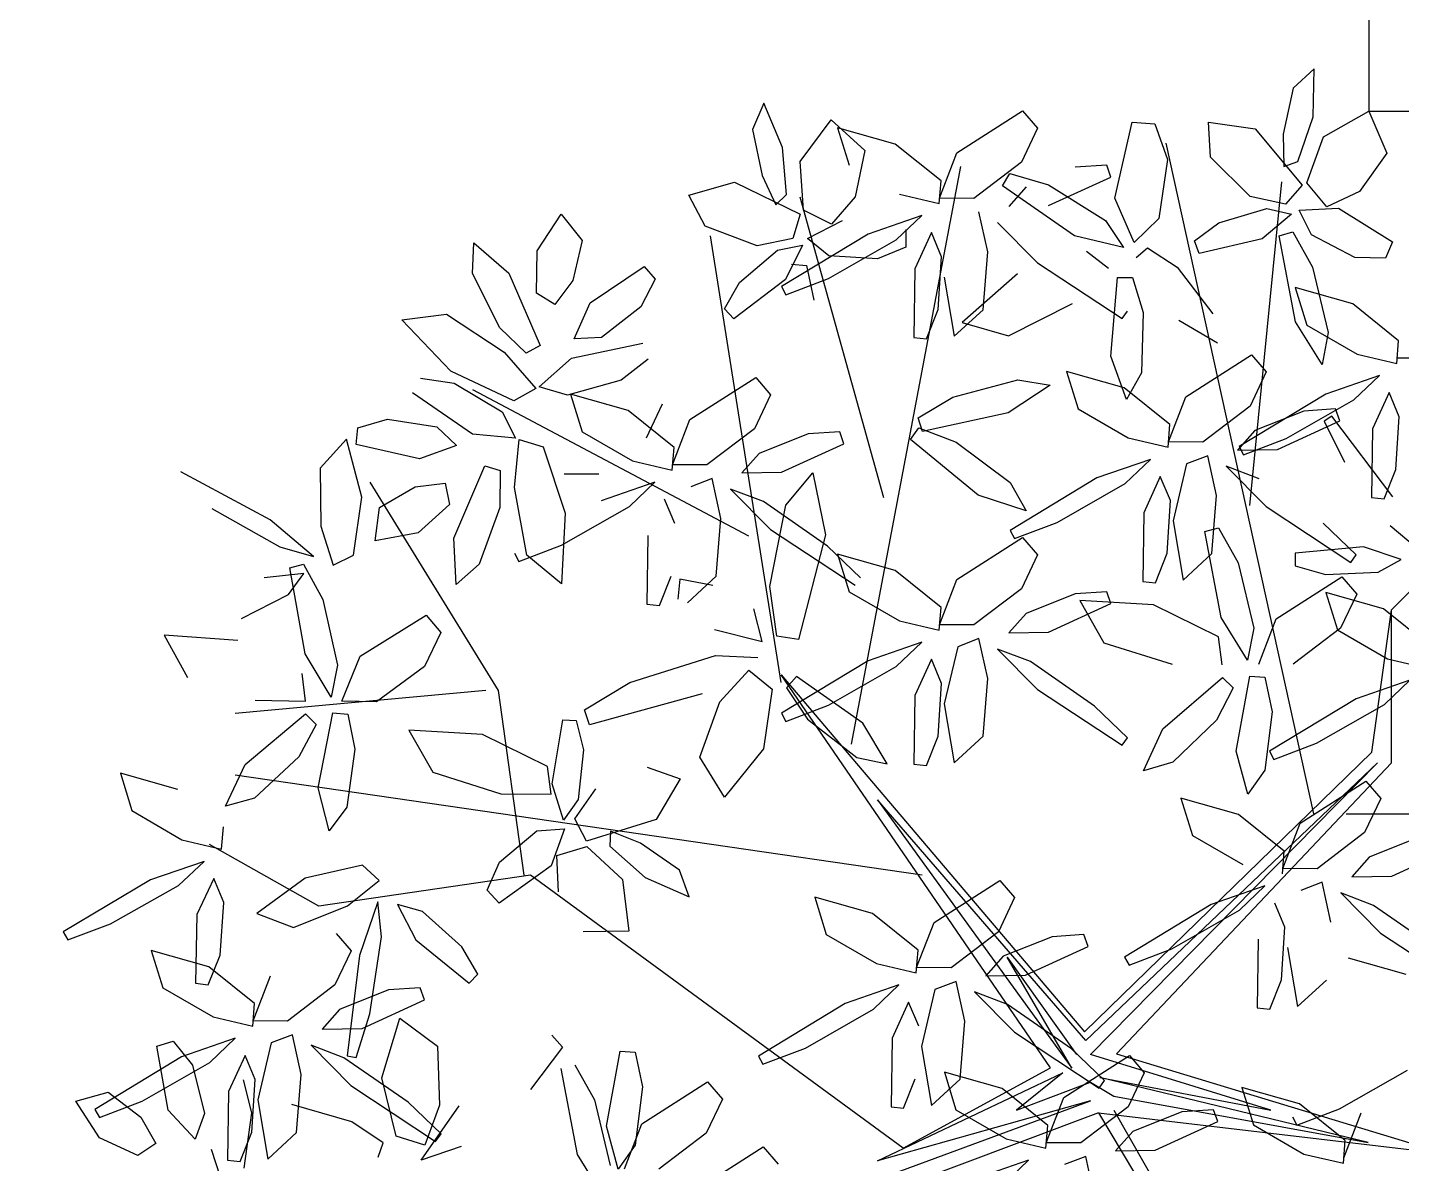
# Model space of a CAD drawing. Header units: inches. Extents: x -28 to 837, y -22 to 590.
# Drawn here: x 672.76 to 694.89, y 309.34 to 327.63 of the extents above; entities that cross this region are included whole.
import ezdxf

# ---------------------------------------------------------------- set-up
doc = ezdxf.new("R2010")
doc.units = ezdxf.units.IN
doc.header["$MEASUREMENT"] = 0

# ---------------------------------------------------------------- blocks, each defined once
blk = doc.blocks.new('tree')
at = {"color": 62}
for p, q in [((372, 2284.6), (323.2, 2239.5)), ((369.7, 2173.1), (372, 2284.6)), ((323.2, 2239.5), (300.2, 2132.5)), ((-305, 2186.4), (-270.4, 2146.5)), ((334.2, 2068.8), (369.7, 2173.1)), ((394.2, 2126.3), (499, 2185.7)), ((499, 2185.7), (541.3, 2088.5)), ((-270.4, 2146.5), (-307.8, 2067.2)), ((-90.9, 1983.8), (-50.3, 2160.4)), ((-50.3, 2160.4), (2.3, 2156.1)), ((2.3, 2156.1), (31.2, 2073.4)), ((131.3, 2079.1), (126.4, 2160.2)), ((126.4, 2160.2), (235.1, 2144.9)), ((235.1, 2144.9), (344, 2014.3)), ((300.2, 2132.5), (301.5, 2057)), ((355.1, 2019.6), (394.2, 2126.3)), ((223.4, 1987.9), (131.3, 2079.1)), ((541.3, 2088.5), (477.4, 1999.6)), ((-109.6, 2060.6), (-183.2, 2055.6)), ((-99.9, 2032.9), (-109.6, 2060.6)), ((31.2, 2073.4), (11.2, 1936.4)), ((301.5, 2057), (334.2, 2068.8)), ((-184.3, 1896.5), (-351.4, 2012.4)), ((-334.8, 2041.1), (-245.2, 2015)), ((-245.2, 2015), (-112.8, 1931.8)), ((-244.8, 1966.4), (-99.9, 2032.9)), ((344, 2014.3), (306, 1969.5)), ((401.4, 1963.6), (355.1, 2019.6)), ((-46.2, 1880.7), (-90.9, 1983.8)), ((306, 1969.5), (223.4, 1987.9)), ((477.4, 1999.6), (401.4, 1963.6)), ((150.9, 1926.8), (261.9, 1959.6)), ((261.9, 1959.6), (319.6, 1946.4)), ((337.4, 1956.2), (428.4, 1960.7)), ((365.7, 1898.6), (337.4, 1956.2)), ((428.4, 1960.7), (554.4, 1882.3)), ((-363.4, 1927.2), (-270.8, 1833.5)), ((-112.8, 1931.8), (-70.6, 1869)), ((11.2, 1936.4), (-46.2, 1880.7)), ((94.5, 1885), (150.9, 1926.8)), ((319.6, 1946.4), (251.5, 1889.7)), ((-70.6, 1869), (-184.3, 1896.5)), ((104.7, 1855.4), (94.5, 1885)), ((251.5, 1889.7), (104.7, 1855.4)), ((291, 1896.5), (323, 1905.3)), ((329, 1696.7), (291, 1896.5)), ((323, 1905.3), (368.6, 1823.9)), ((466.4, 1846.3), (365.7, 1898.6)), ((-105.4, 1820.2), (-157, 1860.2)), ((-41.6, 1846.2), (-14.6, 1868.7)), ((-14.6, 1868.7), (54, 1823.3)), ((554.4, 1882.3), (537.7, 1844.8)), ((-270.8, 1833.5), (-74.1, 1704.1)), ((54, 1823.3), (136.5, 1715.2)), ((368.6, 1823.9), (404.8, 1671.8)), ((537.7, 1844.8), (466.4, 1846.3)), ((-99.8, 1616.9), (-84.6, 1799.3)), ((-84.6, 1799.3), (-49.5, 1799.8)), ((-49.5, 1799.8), (-24.8, 1718.6)), ((462.1, 1738.1), (328.2, 1776)), ((328.2, 1776), (355.2, 1689)), ((-337.7, 1664), (-189.5, 1739.2)), ((-74.1, 1704.1), (-61.5, 1721.4)), ((-24.8, 1718.6), (-29, 1578)), ((147.4, 1647.2), (57.9, 1699.6)), ((390.8, 1597.4), (329, 1696.7)), ((355.2, 1689), (472, 1621.5)), ((404.8, 1671.8), (390.8, 1597.4)), ((-63.4, 1516.5), (-99.8, 1616.9)), ((73.9, 1522.6), (226.5, 1620.2)), ((226.5, 1620.2), (261.1, 1580.3)), ((-69.4, 1543.4), (-203.3, 1581.3)), ((-203.3, 1581.3), (-176.3, 1494.4)), ((-29, 1578), (-63.4, 1516.5)), ((261.1, 1580.3), (223.8, 1501)), ((523.6, 1571.8), (399.1, 1528.5)), ((464.6, 1515.3), (523.6, 1571.8)), ((-241.4, 1549.8), (-338.9, 1485.3)), ((-316.1, 1561.7), (-241.4, 1549.8)), ((37, 1458), (-69.4, 1543.4)), ((33.5, 1417.8), (73.9, 1522.6)), ((223.8, 1501), (113.5, 1417.2)), ((399.1, 1528.5), (197.7, 1406.7)), ((307.1, 1425.4), (464.6, 1515.3)), ((-176.3, 1494.4), (-59.6, 1426.9)), ((348.4, 1489.4), (234.5, 1444)), ((421.9, 1494.4), (348.4, 1489.4)), ((412.9, 1477.7), (395.2, 1465.5)), ((431.7, 1466.7), (421.9, 1494.4)), ((32.7, 1405.4), (37, 1458)), ((234.5, 1444), (194.1, 1398.6)), ((286.7, 1400.2), (431.7, 1466.7)), ((395.2, 1465.5), (443, 1370.8)), ((507.9, 1448), (505.6, 1288.5)), ((-59.6, 1426.9), (32.7, 1405.4)), ((113.5, 1417.2), (33.5, 1417.8)), ((197.7, 1406.7), (207.9, 1387.9)), ((207.9, 1387.9), (307.1, 1425.4)), ((-7.9, 1377.2), (-132.4, 1333.9)), ((-66.9, 1320.7), (-7.9, 1377.2)), ((125.1, 1385.6), (75.8, 1366.8)), ((145.5, 1293), (125.1, 1385.6)), ((194.1, 1398.6), (286.7, 1400.2)), ((75.8, 1366.8), (44.5, 1234)), ((244.5, 1332.1), (168.1, 1361)), ((168.1, 1361), (260.8, 1267.3)), ((-132.4, 1333.9), (-333.9, 1212.1)), ((-224.4, 1230.8), (-66.9, 1320.7)), ((14.8, 1337.6), (-23.6, 1253.3)), ((38.4, 1281.5), (14.8, 1337.6)), ((30.4, 1159.3), (38.4, 1281.5)), ((134.8, 1158.6), (145.5, 1293)), ((505.6, 1288.5), (534.8, 1285.4)), ((-23.6, 1253.3), (-25.9, 1093.8)), ((260.8, 1267.3), (457.4, 1137.9)), ((-323.6, 1193.2), (-224.4, 1230.8)), ((44.5, 1234), (67.9, 1096.9)), ((117.9, 1209.4), (149.9, 1218.3)), ((149.9, 1218.3), (195.5, 1136.9)), ((470, 1155.2), (393.4, 1228.6)), ((-305, 1195.6), (-270.4, 1155.6)), ((155.9, 1009.7), (117.9, 1209.4)), ((-270.4, 1155.6), (-307.8, 1076.4)), ((3.3, 1090.7), (30.4, 1159.3)), ((67.9, 1096.9), (134.8, 1158.6)), ((486.6, 1173.6), (327.7, 1159)), ((327.7, 1159), (327.7, 1129.7)), ((457.4, 1137.9), (470, 1155.2)), ((195.5, 1136.9), (231.7, 984.8)), ((327.7, 1129.7), (398.7, 1109.9)), ((-25.9, 1093.8), (3.3, 1090.7)), ((283.8, 1006.5), (436.4, 1104.1)), ((398.7, 1109.9), (521.2, 1114.9)), ((436.4, 1104.1), (471, 1064.2)), ((-183.2, 1064.7), (-297, 1019.4)), ((-109.6, 1069.8), (-183.2, 1064.7)), ((-99.9, 1042.1), (-109.6, 1069.8)), ((533, 1030.3), (399.1, 1068.2)), ((399.1, 1068.2), (426.1, 981.3)), ((471, 1064.2), (433.6, 984.9)), ((-244.8, 975.5), (-99.9, 1042.1)), ((-0.7, 1039.2), (-171.9, 1049.1)), ((-171.9, 1049.1), (-116.4, 951.3)), ((150, 964.6), (-0.7, 1039.2)), ((217.7, 910.4), (155.9, 1009.7)), ((243.4, 901.7), (283.8, 1006.5)), ((-337.4, 974), (-244.8, 975.5)), ((158.8, 900), (150, 964.6)), ((231.7, 984.8), (217.7, 910.4)), ((433.6, 984.9), (323.4, 901.1)), ((-116.4, 951.3), (42, 901.1)), ((20.3, 751), (158.9, 870.5)), ((158.9, 870.5), (184.3, 846.2)), ((190.7, 699.5), (222.4, 873.8)), ((222.4, 873.8), (257.5, 871)), ((257.5, 871), (274.7, 790.5)), ((-270.8, 842.6), (-74.1, 713.2)), ((184.3, 846.2), (145, 771)), ((-555.2, 828.7), (-557.4, 669.2)), ((-487, 809.4), (-463.7, 672.2)), ((470, 820.8), (268.5, 699)), ((378, 717.7), (535.5, 807.5)), ((145, 771), (43.6, 673.7)), ((274.7, 790.5), (257.7, 655.5)), ((-528.3, 666.1), (-501.1, 734.6)), ((-24.1, 653.9), (20.3, 751)), ((-463.7, 672.2), (-396.8, 734)), ((-74.1, 713.2), (-61.5, 730.6)), ((278.8, 680.1), (378, 717.7)), ((43.6, 673.7), (-24.1, 653.9)), ((217.9, 599.5), (190.7, 699.5)), ((268.5, 699), (278.8, 680.1)), ((-557.4, 669.2), (-528.3, 666.1)), ((257.7, 655.5), (217.9, 599.5)), ((339.6, 531.8), (492.3, 629.4)), ((492.3, 629.4), (526.9, 589.4)), ((196.3, 552.6), (62.5, 590.5)), ((62.5, 590.5), (89.4, 503.5)), ((526.9, 589.4), (489.5, 510.2)), ((302.7, 467.2), (196.3, 552.6)), ((299.3, 426.9), (339.6, 531.8)), ((89.4, 503.5), (206.2, 436)), ((489.5, 510.2), (379.2, 426.4)), ((298.5, 414.6), (302.7, 467.2)), ((500.3, 453.2), (459.9, 407.8)), ((379.2, 426.4), (299.3, 426.9)), ((-510.8, 301.8), (-358.1, 399.3)), ((-358.1, 399.3), (-323.6, 359.4)), ((257.8, 386.4), (133.3, 343)), ((198.9, 329.8), (257.8, 386.4)), ((390.9, 394.8), (341.6, 375.9)), ((411.2, 302.2), (390.9, 394.8)), ((-323.6, 359.4), (-360.9, 280.1)), ((510.3, 341.3), (433.9, 370.2)), ((433.9, 370.2), (526.5, 276.4)), ((-547.7, 237.1), (-654.1, 322.6)), ((133.3, 343), (-68.1, 221.2)), ((41.4, 240), (198.9, 329.8)), ((304.1, 290.7), (280.6, 346.7)), ((-551.2, 196.9), (-510.8, 301.8)), ((-360.9, 280.1), (-471.2, 196.4)), ((-236.3, 268.5), (-350.1, 223.1)), ((-162.8, 273.5), (-236.3, 268.5)), ((-153, 245.8), (-162.8, 273.5)), ((-552, 184.6), (-547.7, 237.1)), ((-298, 179.3), (-153, 245.8)), ((-57.8, 202.4), (41.4, 240)), ((-644.3, 206), (-552, 184.6)), ((-471.2, 196.4), (-551.2, 196.9)), ((-350.1, 223.1), (-390.6, 177.7)), ((-68.1, 221.2), (-57.8, 202.4)), ((-459.6, 164.7), (-508.8, 145.9)), ((-439.2, 72.2), (-459.6, 164.7)), ((-390.6, 177.7), (-298, 179.3)), ((-592.6, 156.3), (-717.1, 113)), ((-651.6, 99.8), (-592.6, 156.3)), ((-508.8, 145.9), (-540.2, 13.1)), ((-340.2, 111.3), (-416.6, 140.2)), ((-416.6, 140.2), (-323.9, 46.4)), ((-569.9, 116.7), (-608.3, 32.4)), ((-546.3, 60.7), (-569.9, 116.7)), ((-191.3, 7.7), (-340.2, 111.3)), ((-449.9, -62.3), (-439.2, 72.2)), ((-608.3, 32.4), (-610.6, -127)), ((-323.9, 46.4), (-127.3, -83)), ((-540.2, 13.1), (-516.8, -124)), ((-114.7, -65.6), (-191.3, 7.7)), ((-209.6, -105.2), (-56.9, -7.6)), ((-56.9, -7.6), (-22.4, -47.5)), ((-581.4, -130.1), (-554.3, -61.6)), ((-516.8, -124), (-449.9, -62.3)), ((-352.9, -84.4), (-486.8, -46.5)), ((-486.8, -46.5), (-459.8, -133.4)), ((-22.4, -47.5), (-59.7, -126.8)), ((-246.5, -169.8), (-352.9, -84.4)), ((-127.3, -83), (-114.7, -65.6)), ((-610.6, -127), (-581.4, -130.1)), ((-250, -210), (-209.6, -105.2)), ((-59.7, -126.8), (-170, -210.6)), ((-459.8, -133.4), (-343.1, -200.9)), ((64.9, -138.4), (-48.9, -183.8)), ((138.4, -133.4), (64.9, -138.4)), ((148.2, -161.1), (138.4, -133.4)), ((-250.8, -222.4), (-246.5, -169.8)), ((-48.9, -183.8), (-89.4, -229.2)), ((3.2, -227.7), (148.2, -161.1)), ((-907.4, -219.9), (-872.8, -259.9)), ((-343.1, -200.9), (-250.8, -222.4)), ((-170, -210.6), (-250, -210)), ((-291.4, -250.6), (-415.9, -293.9)), ((-350.4, -307.2), (-291.4, -250.6)), ((-158.4, -242.2), (-207.6, -261)), ((-138, -334.8), (-158.4, -242.2)), ((-89.4, -229.2), (3.2, -227.7))]:
    blk.add_line(p, q, dxfattribs=at)
at = {"color": 60}
for p, q in [((-906.4, 2204.5), (-932.7, 2143.6)), ((-863.2, 2101.8), (-906.4, 2204.5)), ((-457.7, 2088.8), (-305, 2186.4)), ((-932.7, 2143.6), (-910.1, 2036.5)), ((-821.7, 2069), (-750.1, 2165.9)), ((-750.1, 2165.9), (-671.9, 2094.3)), ((-601, 2109.6), (-734.8, 2147.5)), ((-734.8, 2147.5), (-707.9, 2060.6)), ((-494.6, 2024.2), (-601, 2109.6)), ((-853.2, 1992.1), (-863.2, 2101.8)), ((-671.9, 2094.3), (-694.2, 1987.1)), ((-498, 1984), (-457.7, 2088.8)), ((-814, 1955.6), (-821.7, 2069)), ((-307.8, 2067.2), (-418.1, 1983.4)), ((-1080.1, 1991), (-974.7, 2021.3)), ((-974.7, 2021.3), (-822, 1946.3)), ((-910.1, 2036.5), (-878.2, 1968)), ((-498.8, 1971.6), (-494.6, 2024.2)), ((-351.4, 2012.4), (-334.8, 2041.1)), ((-1042.7, 1918.9), (-1080.1, 1991)), ((-878.2, 1968), (-853.2, 1992.1)), ((-694.2, 1987.1), (-749, 1923.4)), ((-591.1, 1993.1), (-498.8, 1971.6)), ((-418.1, 1983.4), (-498, 1984)), ((-297, 2010.2), (-337.4, 1964.8)), ((-749, 1923.4), (-814, 1955.6)), ((-386.1, 1859.3), (-406.4, 1951.8)), ((-1432.5, 1861.2), (-1377, 1946.3)), ((-1377, 1946.3), (-1327.9, 1885.8)), ((-921.5, 1873.1), (-1042.7, 1918.9)), ((-822, 1946.3), (-838.5, 1889.9)), ((-804.4, 1890.5), (-723.1, 1931.6)), ((-539.5, 1943.4), (-664, 1900.1)), ((-598.4, 1886.9), (-539.5, 1943.4)), ((-1327.9, 1885.8), (-1350.2, 1792.7)), ((-838.5, 1889.9), (-921.5, 1873.1)), ((-664, 1900.1), (-865.4, 1778.3)), ((-755.2, 1849.5), (-804.4, 1890.5)), ((-755.9, 1797), (-598.4, 1886.9)), ((-576.2, 1911.2), (-576.2, 1870.2)), ((-516.7, 1903.8), (-555.2, 1819.5)), ((-493.1, 1847.7), (-516.7, 1903.8)), ((-1582.6, 1808.6), (-1579.8, 1880)), ((-1579.8, 1880), (-1498.4, 1809.9)), ((-1434.6, 1763.2), (-1432.5, 1861.2)), ((-962.8, 1787.8), (-874.8, 1862.9)), ((-874.8, 1862.9), (-816.7, 1874.4)), ((-816.7, 1874.4), (-855.9, 1794.8)), ((-576.2, 1870.2), (-641.9, 1842.6)), ((-396.8, 1724.8), (-386.1, 1859.3)), ((-1309.9, 1740.8), (-1184.3, 1824.8)), ((-1184.3, 1824.8), (-1158.6, 1795.3)), ((-842.1, 1830.2), (-807.1, 1827.4)), ((-807.1, 1827.4), (-789.9, 1746.9)), ((-641.9, 1842.6), (-755.2, 1849.5)), ((-555.2, 1819.5), (-557.4, 1660)), ((-501.1, 1725.5), (-493.1, 1847.7)), ((-1519.8, 1682.7), (-1582.6, 1808.6)), ((-1498.4, 1809.9), (-1426, 1641.7)), ((-1350.2, 1792.7), (-1392, 1736.5)), ((-1158.6, 1795.3), (-1191.7, 1731.5)), ((-997.4, 1726.7), (-962.8, 1787.8)), ((-855.9, 1794.8), (-976, 1703.8)), ((-855.1, 1759.4), (-755.9, 1797)), ((-487, 1800.2), (-463.7, 1663.1)), ((-316.7, 1807.8), (-445.8, 1694.9)), ((-1392, 1736.5), (-1434.6, 1763.2)), ((-865.4, 1778.3), (-855.1, 1759.4)), ((-1346.5, 1656.8), (-1309.9, 1740.8)), ((-1191.7, 1731.5), (-1283, 1660.4)), ((-976, 1703.8), (-997.4, 1726.7)), ((-528.3, 1656.9), (-501.1, 1725.5)), ((-463.7, 1663.1), (-396.8, 1724.8)), ((-1747, 1701.3), (-1643.5, 1714.1)), ((-1633.6, 1582), (-1747, 1701.3)), ((-1643.5, 1714.1), (-1509.6, 1626.1)), ((-445.8, 1694.9), (-337.7, 1664)), ((-1458.5, 1623.6), (-1519.8, 1682.7)), ((-1283, 1660.4), (-1346.5, 1656.8)), ((-557.4, 1660), (-528.3, 1656.9)), ((-1426, 1641.7), (-1458.5, 1623.6)), ((-1352.6, 1612.1), (-1187.5, 1647.1)), ((-1509.6, 1626.1), (-1436.1, 1541.7)), ((-1428, 1545.6), (-1352.6, 1612.1)), ((-1175.1, 1610), (-1237.7, 1561.2)), ((-1703.8, 1565.9), (-1625.3, 1554)), ((-1487.2, 1513), (-1633.6, 1582)), ((-1077.8, 1469.5), (-925.1, 1567.1)), ((-925.1, 1567.1), (-890.5, 1527.2)), ((-1625.3, 1554), (-1514.2, 1487.6)), ((-1436.1, 1541.7), (-1487.2, 1513)), ((-1362.3, 1526.4), (-1428, 1545.6)), ((-1237.7, 1561.2), (-1362.3, 1526.4)), ((-467.2, 1521.3), (-316.1, 1561.7)), ((-1583.2, 1435.7), (-1722.1, 1531.4)), ((-1221.1, 1490.4), (-1354.9, 1528.3)), ((-1354.9, 1528.3), (-1328, 1441.3)), ((-1142.1, 1505.6), (-1179.4, 1426.3)), ((-890.5, 1527.2), (-927.9, 1447.9)), ((-547.3, 1473.5), (-467.2, 1521.3)), ((-1849.6, 1450.4), (-1780.5, 1470.3)), ((-1780.5, 1470.3), (-1666.1, 1452.9)), ((-1514.2, 1487.6), (-1483, 1426.7)), ((-1114.7, 1404.9), (-1221.1, 1490.4)), ((-1118.2, 1364.7), (-1077.8, 1469.5)), ((-537.6, 1441.7), (-547.3, 1473.5)), ((-338.9, 1485.3), (-537.6, 1441.7)), ((-1853.2, 1411.4), (-1849.6, 1450.4)), ((-1666.1, 1452.9), (-1619.8, 1409.3)), ((-1328, 1441.3), (-1211.2, 1373.8)), ((-927.9, 1447.9), (-1038.2, 1364.2)), ((-803.3, 1436.3), (-917.1, 1390.9)), ((-729.8, 1441.3), (-803.3, 1436.3)), ((-720, 1413.6), (-729.8, 1441.3)), ((-565.4, 1423.2), (-546.5, 1450.5)), ((-546.5, 1450.5), (-459.3, 1417.3)), ((-1875.9, 1424), (-1937, 1356.5)), ((-1840.3, 1289.5), (-1875.9, 1424)), ((-1705.9, 1378.1), (-1853.2, 1411.4)), ((-1619.8, 1409.3), (-1705.9, 1378.1)), ((-1483, 1426.7), (-1583.2, 1435.7)), ((-1485.3, 1312.1), (-1474.6, 1423.5)), ((-1474.6, 1423.5), (-1418.6, 1406.2)), ((-1418.6, 1406.2), (-1368, 1252.5)), ((-1118.9, 1352.4), (-1114.7, 1404.9)), ((-864.9, 1347.1), (-720, 1413.6)), ((-408.1, 1294.3), (-565.4, 1423.2)), ((-459.3, 1417.3), (-334, 1323.7)), ((-1211.2, 1373.8), (-1118.9, 1352.4)), ((-917.1, 1390.9), (-957.6, 1345.5)), ((-2052.6, 1236.9), (-2260.1, 1348)), ((-1937, 1356.5), (-1935.5, 1221.6)), ((-1626.4, 1193.8), (-1554.1, 1362.1)), ((-1554.1, 1362.1), (-1518.7, 1350.9)), ((-1518.7, 1350.9), (-1519.3, 1265.7)), ((-1289.7, 1342.5), (-1369.7, 1343.1)), ((-1038.2, 1364.2), (-1118.2, 1364.7)), ((-957.6, 1345.5), (-864.9, 1347.1)), ((-854.9, 1271), (-792, 1346.1)), ((-792, 1346.1), (-762.7, 1201.8)), ((-1798.7, 1265.2), (-1715.8, 1313.2)), ((-1715.8, 1313.2), (-1646.3, 1321.5)), ((-1646.3, 1321.5), (-1636.4, 1272.2)), ((-1457, 1154.4), (-1485.3, 1312.1)), ((-1159.6, 1324.1), (-1284.1, 1280.8)), ((-1218.6, 1267.6), (-1159.6, 1324.1)), ((-1026.5, 1332.5), (-1075.8, 1313.7)), ((-1006.2, 1240), (-1026.5, 1332.5)), ((-334, 1323.7), (-297.1, 1257.7)), ((-1859.5, 1154.5), (-1840.3, 1289.5)), ((-1113.3, 1228.5), (-1136.9, 1284.5)), ((-907.1, 1279.1), (-983.5, 1307.9)), ((-983.5, 1307.9), (-890.9, 1214.2)), ((-758.3, 1175.5), (-907.1, 1279.1)), ((-297.1, 1257.7), (-408.1, 1294.3)), ((-2188.2, 1263.4), (-2030.6, 1173.7)), ((-1808.9, 1188), (-1798.7, 1265.2)), ((-1636.4, 1272.2), (-1708.9, 1206.3)), ((-1519.3, 1265.7), (-1567.5, 1133.6)), ((-1368, 1252.5), (-1376.4, 1088.1)), ((-1376, 1177.7), (-1218.6, 1267.6)), ((-892.5, 1081.9), (-854.9, 1271)), ((-1951.9, 1151.9), (-2052.6, 1236.9)), ((-1935.5, 1221.6), (-1906.9, 1131.3)), ((-1016.9, 1105.5), (-1006.2, 1240)), ((-890.9, 1214.2), (-694.3, 1084.8)), ((-1708.9, 1206.3), (-1808.9, 1188)), ((-1621.2, 1086.5), (-1626.4, 1193.8)), ((-1175.3, 1200.2), (-1177.6, 1040.8)), ((-762.7, 1201.8), (-825.4, 958.7)), ((-457.7, 1098), (-305, 1195.6)), ((-333.9, 1212.1), (-323.6, 1193.2)), ((-2030.6, 1173.7), (-1951.9, 1151.9)), ((-1906.9, 1131.3), (-1859.5, 1154.5)), ((-1485.5, 1159), (-1475.3, 1140.2)), ((-1475.3, 1140.2), (-1376, 1177.7)), ((-1376.4, 1088.1), (-1457, 1154.4)), ((-681.7, 1102.2), (-758.3, 1175.5)), ((-601, 1118.8), (-734.8, 1156.7)), ((-734.8, 1156.7), (-707.9, 1069.7)), ((-2007.3, 1125.3), (-1975.2, 1133.7)), ((-1972, 925.1), (-2007.3, 1125.3)), ((-1975.2, 1133.7), (-1930.7, 1051.7)), ((-1567.5, 1133.6), (-1621.2, 1086.5)), ((-494.6, 1033.4), (-601, 1118.8)), ((-1974.4, 1112.1), (-2066.5, 1102.2)), ((-2010.5, 1063.2), (-1974.4, 1112.1)), ((-1148.4, 1037.7), (-1121.3, 1106.2)), ((-1101, 1098.7), (-1106.3, 1052.1)), ((-1024.7, 1083.9), (-1101, 1098.7)), ((-1083.8, 1043.8), (-1016.9, 1105.5)), ((-498, 993.1), (-457.7, 1098)), ((-2119.8, 1007.7), (-2010.5, 1063.2)), ((-875.7, 966.4), (-892.5, 1081.9)), ((-707.9, 1069.7), (-591.1, 1002.2)), ((-307.8, 1076.4), (-418.1, 992.6)), ((-1930.7, 1051.7), (-1896.6, 899.1)), ((-1177.6, 1040.8), (-1148.4, 1037.7)), ((-910.2, 954.2), (-929.7, 1029.6)), ((-498.8, 980.8), (-494.6, 1033.4)), ((-1844.2, 920.1), (-1690.2, 1015.6)), ((-1690.2, 1015.6), (-1656.2, 975.2)), ((-591.1, 1002.2), (-498.8, 980.8)), ((-418.1, 992.6), (-498, 993.1)), ((-297, 1019.4), (-337.4, 974)), ((-2128.2, 956.7), (-2299.3, 969)), ((-2299.3, 969), (-2245.2, 870.5)), ((-1656.2, 975.2), (-1694.7, 896.4)), ((-1020.6, 981.6), (-910.2, 954.2)), ((-825.4, 958.7), (-875.7, 966.4)), ((-406.4, 961), (-455.7, 942.1)), ((-386.1, 868.4), (-406.4, 961)), ((-539.5, 952.6), (-664, 909.2)), ((-598.4, 896), (-539.5, 952.6)), ((-455.7, 942.1), (-487, 809.4)), ((-287, 907.5), (-363.4, 936.4)), ((-363.4, 936.4), (-270.8, 842.6)), ((-1911.6, 825), (-1972, 925.1)), ((-1896.6, 899.1), (-1911.6, 825)), ((-1886.1, 815.8), (-1844.2, 920.1)), ((-1694.7, 896.4), (-1806.1, 814.2)), ((-1217.2, 858.8), (-1018.2, 921.8)), ((-1018.2, 921.8), (-920.4, 916.7)), ((-664, 909.2), (-865.4, 787.4)), ((-755.9, 806.2), (-598.4, 896)), ((-516.7, 912.9), (-555.2, 828.7)), ((-493.1, 856.9), (-516.7, 912.9)), ((-138.1, 804), (-287, 907.5)), ((-1970.7, 815.3), (-1978.6, 880.1)), ((-1008.2, 813.8), (-941, 887.4)), ((-941, 887.4), (-887.1, 843.4)), ((-830.6, 872.9), (-853.4, 846.1)), ((-676, 764.4), (-830.6, 872.9)), ((-396.8, 734), (-386.1, 868.4)), ((-1323.1, 795.3), (-1217.2, 858.8)), ((-1049.4, 832.2), (-1310.8, 760.3)), ((-887.1, 843.4), (-906.8, 705)), ((-853.4, 846.1), (-804.7, 773.7)), ((-501.1, 734.6), (-493.1, 856.9)), ((-2087.5, 818.1), (-1970.7, 815.3)), ((-1806.1, 814.2), (-1886.1, 815.8)), ((-1054.7, 685.2), (-1008.2, 813.8)), ((-855.1, 768.6), (-755.9, 806.2)), ((-61.5, 730.6), (-138.1, 804)), ((-2111.3, 668.3), (-1970.9, 785.9)), ((-1970.9, 785.9), (-1945.9, 761.2)), ((-1941.5, 614.4), (-1907.4, 788.3)), ((-1907.4, 788.3), (-1872.4, 785)), ((-1872.4, 785), (-1856.3, 704.3)), ((-1397.9, 623.6), (-1373.3, 772.3)), ((-1373.3, 772.3), (-1342, 770.4)), ((-1342, 770.4), (-1325.1, 702.2)), ((-1310.8, 760.3), (-1323.1, 795.3)), ((-865.4, 787.4), (-855.1, 768.6)), ((-804.7, 773.7), (-690.4, 684.3)), ((-1945.9, 761.2), (-1986.2, 686.6)), ((-1559.7, 738.4), (-1730.9, 748.3)), ((-1730.9, 748.3), (-1675.4, 650.5)), ((-1409, 663.8), (-1559.7, 738.4)), ((-619.6, 670.3), (-676, 764.4)), ((-1856.3, 704.3), (-1875.1, 569.5)), ((-1325.1, 702.2), (-1337.3, 587.1)), ((-906.8, 705), (-997.7, 592.4)), ((-1986.2, 686.6), (-2089, 590.6)), ((-997.7, 592.4), (-1054.7, 685.2)), ((-690.4, 684.3), (-619.6, 670.3)), ((-2267.2, 610), (-2400.9, 648.6)), ((-2400.9, 648.6), (-2374.4, 561.5)), ((-2157, 571.8), (-2111.3, 668.3)), ((-1675.4, 650.5), (-1517, 600.4)), ((-1400.2, 599.2), (-1409, 663.8)), ((-1176.9, 661.9), (-1100.2, 635.3)), ((-1915.8, 514), (-1941.5, 614.4)), ((-1371.7, 538.9), (-1397.9, 623.6)), ((-1345.1, 542.6), (-1296.4, 611.8)), ((-1100.2, 635.3), (-1155.9, 540.8)), ((-2089, 590.6), (-2157, 571.8)), ((-1517, 600.4), (-1400.2, 599.2)), ((-1337.3, 587.1), (-1371.7, 538.9)), ((-2374.4, 561.5), (-2258, 493.4)), ((-1875.1, 569.5), (-1915.8, 514)), ((-2165.8, 471.5), (-2161.3, 524)), ((-1520.5, 441.7), (-1433.5, 514.6)), ((-1433.5, 514.6), (-1369.4, 518.7)), ((-1369.4, 518.7), (-1400.2, 433)), ((-1318.3, 490.3), (-1345.1, 542.6)), ((-1155.9, 540.8), (-1318.3, 490.3)), ((-1262.6, 513.2), (-1264.2, 478.5)), ((-1192.4, 485.4), (-1262.6, 513.2)), ((-2258, 493.4), (-2165.8, 471.5)), ((-1102.4, 423.1), (-1192.4, 485.4)), ((-1387.1, 456.7), (-1317.7, 478)), ((-1383.1, 372.7), (-1387.1, 456.7)), ((-1317.7, 478), (-1234.2, 401)), ((-1264.2, 478.5), (-1181.5, 405.7)), ((-2206.6, 443.5), (-2331.3, 400.8)), ((-2265.9, 387.2), (-2206.6, 443.5)), ((-1838.4, 434.9), (-1971.3, 404.1)), ((-1799.6, 399.1), (-1838.4, 434.9)), ((-1549.2, 376.5), (-1520.5, 441.7)), ((-1400.2, 433), (-1521, 346.7)), ((-1079.5, 360.8), (-1102.4, 423.1)), ((-2331.3, 400.8), (-2533.4, 280.1)), ((-2423.8, 298.2), (-2265.9, 387.2)), ((-2184.1, 403.7), (-2223, 319.7)), ((-2160.8, 347.6), (-2184.1, 403.7)), ((-1971.3, 404.1), (-2083.8, 322.2)), ((-1873.5, 339.8), (-1799.6, 399.1)), ((-1234.2, 401), (-1219.5, 281.4)), ((-1181.5, 405.7), (-1079.5, 360.8)), ((-1521, 346.7), (-1549.2, 376.5)), ((-654.1, 322.6), (-788, 360.5)), ((-788, 360.5), (-761, 273.5)), ((-2223, 319.7), (-2226.1, 160.2)), ((-2169.4, 225.3), (-2160.8, 347.6)), ((-2083.8, 322.2), (-1998.8, 289.7)), ((-1998.8, 289.7), (-1873.5, 339.8)), ((-1802.6, 349.7), (-1845.4, 225)), ((-1794.5, 268.4), (-1802.6, 349.7)), ((-1698.7, 327), (-1757.4, 343.1)), ((-1757.4, 343.1), (-1714.9, 260.8)), ((-1607.5, 245.1), (-1698.7, 327)), ((-2523.2, 261.2), (-2423.8, 298.2)), ((-2533.4, 280.1), (-2523.2, 261.2)), ((-1899.6, 275.5), (-1865, 235.6)), ((-1821.2, 89), (-1794.5, 268.4)), ((-1714.9, 260.8), (-1590.9, 160.4)), ((-1219.5, 281.4), (-1325.6, 279.7)), ((-761, 273.5), (-644.3, 206)), ((-2195.6, 198.7), (-2329.4, 236.6)), ((-2329.4, 236.6), (-2302.5, 149.7)), ((-2196.9, 157), (-2169.4, 225.3)), ((-1865, 235.6), (-1902.4, 156.3)), ((-1845.4, 225), (-1874.2, -8.6)), ((-1570.4, 181.5), (-1607.5, 245.1)), ((-2089.2, 113.3), (-2195.6, 198.7)), ((-2226.1, 160.2), (-2196.9, 157)), ((-2092.6, 73.1), (-2052.3, 177.9)), ((-1590.9, 160.4), (-1570.4, 181.5)), ((-2302.5, 149.7), (-2185.7, 82.2)), ((-1902.4, 156.3), (-2012.6, 72.5)), ((-1777.7, 144.7), (-1891.6, 99.3)), ((-1704.2, 149.7), (-1777.7, 144.7)), ((-1694.5, 122), (-1704.2, 149.7)), ((-2093.4, 60.7), (-2089.2, 113.3)), ((-1891.6, 99.3), (-1932, 53.9)), ((-1839.4, 55.4), (-1694.5, 122)), ((-717.1, 113), (-918.5, -8.8)), ((-809.1, 9.9), (-651.6, 99.8)), ((-2185.7, 82.2), (-2093.4, 60.7)), ((-2012.6, 72.5), (-2092.6, 73.1)), ((-1853, -12.2), (-1821.2, 89)), ((-1793.8, -59.5), (-1751.6, 78.9)), ((-1751.6, 78.9), (-1664, 14.1)), ((-2134.1, 32.5), (-2258.6, -10.8)), ((-2193, -24.1), (-2134.1, 32.5)), ((-2001, 40.9), (-2050.3, 22.1)), ((-1980.7, -51.7), (-2001, 40.9)), ((-1932, 53.9), (-1839.4, 55.4)), ((-1398.4, 40.1), (-1373.9, 12.2)), ((-2315.9, 14), (-2278.5, 25.7)), ((-2289.6, -134.7), (-2315.9, 14)), ((-2278.5, 25.7), (-2233.4, -30.3)), ((-2050.3, 22.1), (-2081.6, -110.7)), ((-1881.6, -12.6), (-1958, 16.3)), ((-1958, 16.3), (-1865.3, -77.4)), ((-1664, 14.1), (-1659.2, -122.6)), ((-1373.9, 12.2), (-1448.5, -86.3)), ((-1271.9, -171.4), (-1240.2, 2.9)), ((-1240.2, 2.9), (-1205.2, 0)), ((-1205.2, 0), (-1188, -80.4)), ((-908.3, -27.6), (-809.1, 9.9)), ((-2258.6, -10.8), (-2460, -132.6)), ((-2350.5, -113.9), (-2193, -24.1)), ((-2233.4, -30.3), (-2205.2, -142.5)), ((-2111.3, -7.1), (-2149.8, -91.4)), ((-2087.7, -63.2), (-2111.3, -7.1)), ((-1732.7, -116.1), (-1881.6, -12.6)), ((-1874.2, -8.6), (-1853, -12.2)), ((-1345.2, -29.2), (-1299.6, -110.5)), ((-918.5, -8.8), (-908.3, -27.6)), ((-2095.7, -185.5), (-2087.7, -63.2)), ((-1991.4, -186.1), (-1980.7, -51.7)), ((-1760.4, -195.2), (-1793.8, -59.5)), ((-1339.2, -237.8), (-1377.2, -38)), ((-2504.7, -113.4), (-2429.6, -92.8)), ((-2429.6, -92.8), (-2353.3, -150.7)), ((-2149.8, -91.4), (-2152, -250.9)), ((-2115.6, -64), (-2096.2, -141)), ((-1865.3, -77.4), (-1668.7, -206.9)), ((-1188, -80.4), (-1205, -215.4)), ((-1189.7, -166.3), (-1037.1, -68.7)), ((-1037.1, -68.7), (-1002.5, -108.6)), ((-2449.1, -198.5), (-2504.7, -113.4)), ((-2449.7, -151.5), (-2350.5, -113.9)), ((-2081.6, -110.7), (-2058.3, -247.9)), ((-1863, -161.3), (-2002.3, -121.1)), ((-1656.1, -189.5), (-1732.7, -116.1)), ((-1702.2, -250.8), (-1614.1, -124.3)), ((-1659.2, -122.6), (-1694, -215.9)), ((-1299.6, -110.5), (-1263.5, -262.7)), ((-1002.5, -108.6), (-1039.9, -187.9)), ((-2460, -132.6), (-2449.7, -151.5)), ((-2353.3, -150.7), (-2318.7, -211.6)), ((-2227.5, -202.1), (-2289.6, -134.7)), ((-2205.2, -142.5), (-2227.5, -202.1)), ((-2096.2, -141), (-2114.4, -269)), ((-2122.9, -254), (-2095.7, -185.5)), ((-2058.3, -247.9), (-1991.4, -186.1)), ((-1790.7, -210.3), (-1863, -161.3)), ((-1668.7, -206.9), (-1656.1, -189.5)), ((-1244.8, -271.5), (-1271.9, -171.4)), ((-1230.1, -271.1), (-1189.7, -166.3)), ((-1039.9, -187.9), (-1150.1, -271.7)), ((-2360.3, -239.8), (-2449.1, -198.5)), ((-2318.7, -211.6), (-2360.3, -239.8)), ((-1801.8, -243.7), (-1790.7, -210.3)), ((-1694, -215.9), (-1760.4, -195.2)), ((-1609.5, -219), (-1702.2, -250.8)), ((-1205, -215.4), (-1244.8, -271.5)), ((-1060.1, -317.5), (-907.4, -219.9)), ((-2158.4, -321.4), (-2189, -225.6)), ((-2152, -250.9), (-2122.9, -254)), ((-1277.4, -337), (-1339.2, -237.8))]:
    blk.add_line(p, q, dxfattribs=at)
at = {"color": 44}
for p, q in [((371.6, 554.2), (28.6, 2111.3)), ((-702.2, 715.3), (-448.7, 2057.6)), ((222.5, 1270.1), (297.1, 2021.8)), ((-627.6, 1288), (-821.5, 1986)), ((-866.3, 858.5), (-1030.3, 1896.5)), ((-940.8, 1198.5), (-1582.1, 1538.6)), ((551.8, 1027.4), (906.7, 1382.2)), ((-1522.5, 840.6), (-1820.8, 1323.8)), ((505.9, 697.4), (551.8, 1027.4)), ((551.8, 672.5), (551.8, 1027.4)), ((-239.9, -36.4), (-866.3, 876.4)), ((-866.3, 876.4), (-161.4, 47.6)), ((-1552.3, 840.6), (-2134, 786.9)), ((-1462.8, 411), (-1522.5, 840.6)), ((-161.4, 47.6), (505.9, 697.4)), ((519.5, 672.3), (-157.9, 27.4)), ((-147.1, -5.2), (519.5, 672.3)), ((-87, -3.5), (551.8, 672.5)), ((-538.1, 411), (-2134, 643.7)), ((-157.9, 27.4), (-641.9, 586.1)), ((-641.9, 586.1), (-190.4, -37.1)), ((446.2, 554.2), (1356, 554.2)), ((-1940.1, 339.4), (-2193.6, 482.6)), ((-1447.9, 411), (-1940.1, 339.4)), ((-582.6, -222.5), (-1447.9, 411)), ((-190.4, -37.1), (-341.1, 220.8)), ((-341.1, 220.8), (-179.6, -5.2)), ((271.8, -134.1), (-147.1, -5.2)), ((-87, -3.5), (669.9, -233.3)), ((-641.9, -252.3), (-211.6, -48)), ((-582.6, -222.5), (-239.9, -36.4)), ((-211.6, -48), (-319.4, -134.1)), ((-126, -58.8), (271.8, -134.1)), ((497.8, -209.5), (-126, -58.8)), ((-319.4, -134.1), (-147.1, -69.7)), ((-147.1, -69.7), (-93.4, -102.2)), ((-964.4, -413.8), (-147.1, -112.5)), ((-147.1, -112.5), (-641.9, -252.3)), ((-93.4, -102.2), (497.8, -209.5)), ((-129, -141), (-997.1, -466.1)), ((-129, -141), (237.4, -752.3)), ((-129, -141), (655, -233.3)), ((-93.4, -134.1), (250.7, -736.3))]:
    blk.add_line(p, q, dxfattribs=at)
at = {"color": 64}
for p, q in [((568.5, 1652.7), (462.1, 1738.1)), ((564.3, 1600.1), (568.5, 1652.7)), ((472, 1621.5), (564.3, 1600.1)), ((645, 1611.9), (565, 1612.4)), ((546.3, 1532.2), (507.9, 1448)), ((569.9, 1476.2), (546.3, 1532.2)), ((555.2, 1290.2), (412.9, 1477.7)), ((561.9, 1353.9), (569.9, 1476.2)), ((534.8, 1285.4), (561.9, 1353.9)), ((549, 1223.7), (611.4, 1171)), ((574.4, 1144.2), (486.6, 1173.6)), ((521.2, 1114.9), (574.4, 1144.2)), ((639.4, 944.9), (533, 1030.3)), ((426.1, 981.3), (542.8, 913.8)), ((542.8, 913.8), (635.1, 892.3)), ((594.5, 864.1), (470, 820.8)), ((535.5, 807.5), (594.5, 864.1)), ((614.1, 498.5), (500.3, 453.2)), ((552.5, 409.3), (697.4, 475.9)), ((459.9, 407.8), (552.5, 409.3)), ((659.2, 237.8), (510.3, 341.3)), ((296.1, 168.4), (304.1, 290.7)), ((242.1, 262.5), (239.8, 103)), ((526.5, 276.4), (723.1, 147)), ((310.3, 243.2), (333.6, 106)), ((586.1, 181), (452.3, 218.9)), ((269, 99.9), (296.1, 168.4)), ((333.6, 106), (400.5, 167.8)), ((239.8, 103), (269, 99.9)), ((431.2, -131.6), (588.7, -41.8)), ((338.1, -119.8), (204.2, -81.9)), ((204.2, -81.9), (231.2, -168.8)), ((444.5, -205.2), (338.1, -119.8)), ((321.7, -150.3), (332, -169.2)), ((332, -169.2), (431.2, -131.6)), ((441, -245.4), (481.4, -140.6)), ((231.2, -168.8), (347.9, -236.3)), ((440.2, -257.8), (444.5, -205.2)), ((347.9, -236.3), (440.2, -257.8))]:
    blk.add_line(p, q, dxfattribs=at)
blk = doc.blocks.new('trree')
blk.add_blockref('tree', (168.2, 139.5))
blk = doc.blocks.new('Garden')
blk.add_circle((2654.52339, 150.66821), 115.17423)
at = {"xscale": 0.02, "yscale": 0.02, "zscale": 0.2}
blk.add_blockref('trree', (2759.94852, -3.44057), dxfattribs=at)

msp = doc.modelspace()

# ---------------------------------------------------------------- linework, layer by layer
at = {"color": 5}
msp.add_lwpolyline([(708.057, 466.826), (694.359, 466.826), (694.359, 326.284), (708.057, 326.284)], close=True, dxfattribs=at)

# ---------------------------------------------------------------- block references
at = {"xscale": 0.3465639121819872, "yscale": 0.3465639121819872, "zscale": 0.6931278243639744}
msp.add_blockref('Garden', (-266.765, 311.36), dxfattribs=at)

doc.saveas('drawing.dxf')
